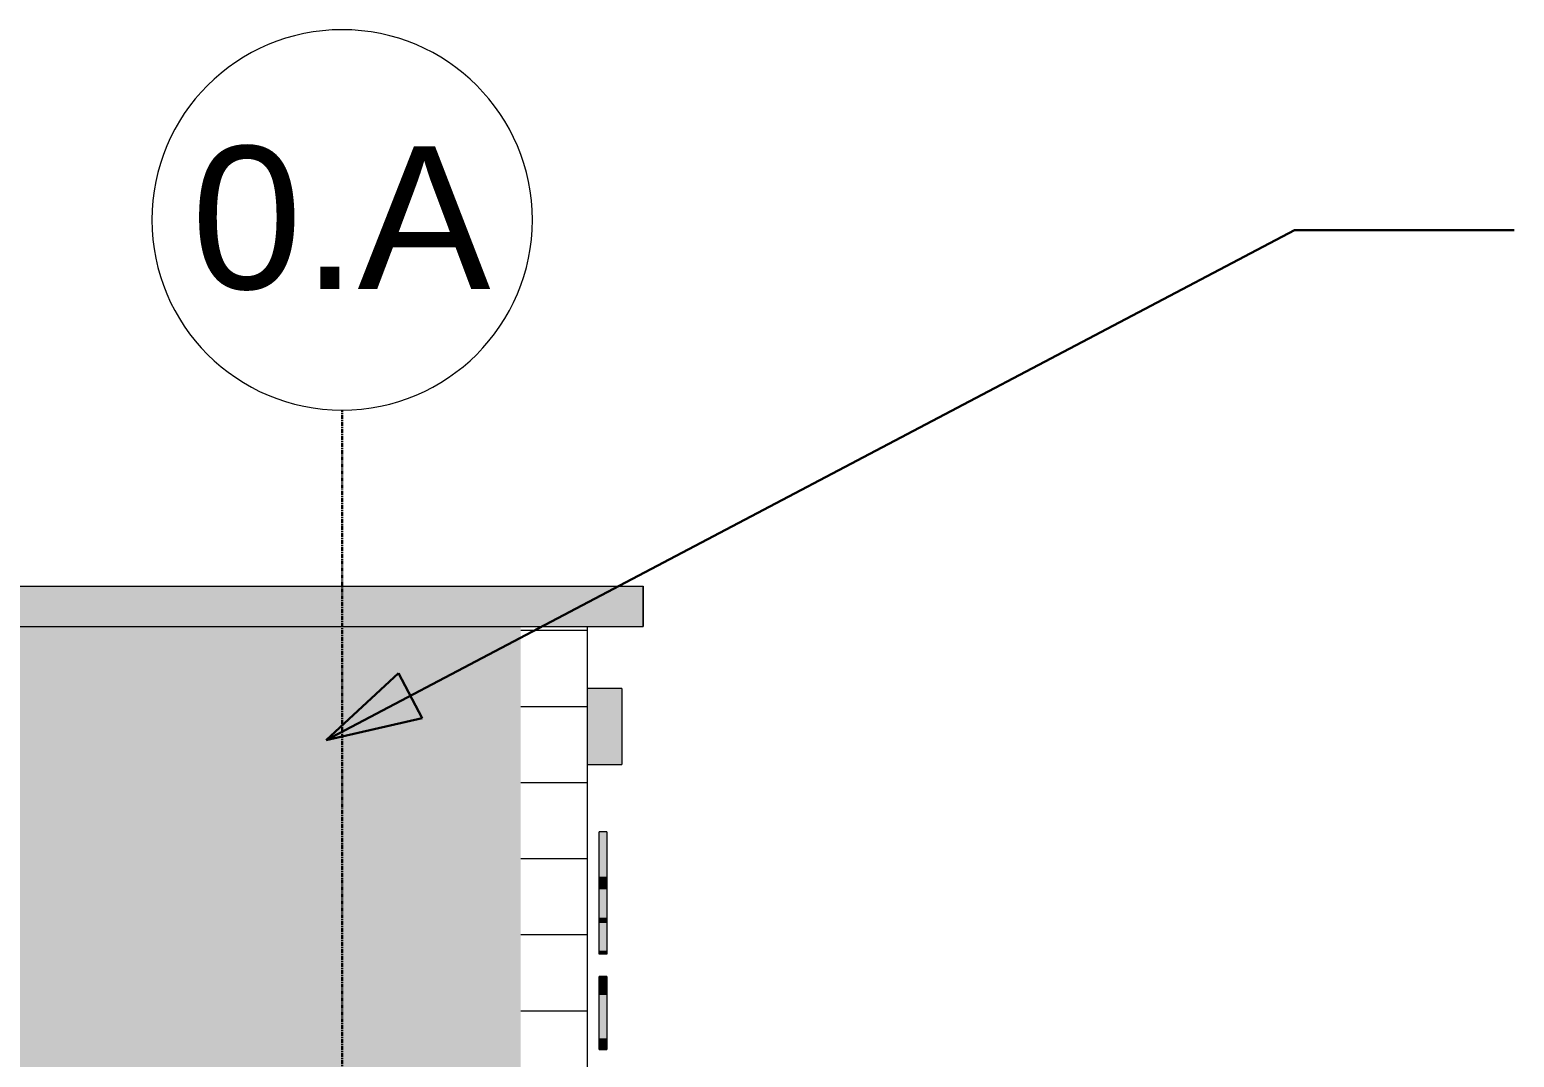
# Model space of a CAD drawing. Header units: inches. Extents: x -4168 to 4202, y -264 to 629.
# Drawn here: x 1103 to 1290.2, y 370.2 to 499.9 of the extents above; entities that cross this region are included whole.
import ezdxf

# ---------------------------------------------------------------- set-up
doc = ezdxf.new("R2010")
doc.units = ezdxf.units.IN
doc.header["$MEASUREMENT"] = 0
doc.linetypes.add('Grid Line 1_2__2_', pattern=[0.875, 0.5, -0.125, 0.125, -0.125])
for name, color, linetype, lineweight in [('0-3', 165, 'Continuous', 5), ('0-4', 250, 'Continuous', 5), ('A-GENM', 5, 'Continuous', 9), ('A-WALL-3', 113, 'Continuous', 9), ('A-WALL-PATT-3', 111, 'Continuous', 9), ('G-ANNO-TEXT', 231, 'Continuous', 30), ('S-GRID-1', 1, 'Grid Line 1_2__2_', 30), ('S-GRID-IDEN', 1, 'Continuous', 9), ('S-GRID-IDEN-1', 147, 'Continuous', 9)]:
    doc.layers.add(name, color=color, linetype=linetype, lineweight=lineweight)
doc.styles.add('Arial_1', font='arial.ttf', dxfattribs={"height": 18})
pattern_1 = [(0, (1181.35, 140.604), (-38.4, 76.8), [0.392, -38.007]), (0, (1181.35, 140.996), (-38.4, 76.8), [0.392, -38.007]), (0, (1181.35, 150.204), (-38.4, 76.8), [0.392, -38.007]), (0, (1181.35, 150.596), (-38.4, 76.8), [0.392, -38.007]), (0, (1181.35, 159.804), (-38.4, 76.8), [0.392, -38.007]), (0, (1181.35, 160.196), (-38.4, 76.8), [0.392, -38.007]), (0, (1181.35, 169.404), (-38.4, 76.8), [0.392, -38.007]), (0, (1181.35, 169.796), (-38.4, 76.8), [0.392, -38.007]), (0, (1181.35, 179.004), (-38.4, 76.8), [0.392, -38.007]), (0, (1181.35, 179.396), (-38.4, 76.8), [0.392, -38.007]), (0, (1181.35, 188.604), (-38.4, 76.8), [0.392, -38.007]), (0, (1181.35, 188.996), (-38.4, 76.8), [0.392, -38.007]), (0, (1181.35, 198.204), (-38.4, 76.8), [0.392, -38.007]), (0, (1181.35, 198.596), (-38.4, 76.8), [0.392, -38.007]), (0, (1181.35, 207.804), (-38.4, 76.8), [0.392, -38.007]), (0, (1181.35, 208.196), (-38.4, 76.8), [0.392, -38.007]), (0, (1216.25, 140.604), (-38.4, 76.8), [0.392, -38.007]), (0, (1216.25, 140.996), (-38.4, 76.8), [0.392, -38.007]), (0, (1216.25, 150.204), (-38.4, 76.8), [0.392, -38.007]), (0, (1216.25, 150.596), (-38.4, 76.8), [0.392, -38.007]), (0, (1216.25, 159.804), (-38.4, 76.8), [0.392, -38.007]), (0, (1216.25, 160.196), (-38.4, 76.8), [0.392, -38.007]), (0, (1216.25, 169.404), (-38.4, 76.8), [0.392, -38.007]), (0, (1216.25, 169.796), (-38.4, 76.8), [0.392, -38.007]), (0, (1216.25, 179.004), (-38.4, 76.8), [0.392, -38.007]), (0, (1216.25, 179.396), (-38.4, 76.8), [0.392, -38.007]), (0, (1216.25, 188.604), (-38.4, 76.8), [0.392, -38.007]), (0, (1216.25, 188.996), (-38.4, 76.8), [0.392, -38.007]), (0, (1216.25, 198.204), (-38.4, 76.8), [0.392, -38.007]), (0, (1216.25, 198.596), (-38.4, 76.8), [0.392, -38.007]), (0, (1216.25, 207.804), (-38.4, 76.8), [0.392, -38.007]), (0, (1216.25, 208.196), (-38.4, 76.8), [0.392, -38.007]), (90, (1179.607, 136), (-38.4, 2e-15), [76.8, 0, 0, 0]), (90, (1179.982, 136), (-38.4, 2e-15), [76.8, 0, 0, 0]), (90, (1181.348, 140.604), (-38.4, 2e-15), [0.392, -76.407]), (90, (1181.348, 150.204), (-38.4, 2e-15), [0.392, -76.407]), (90, (1181.348, 159.804), (-38.4, 2e-15), [0.392, -76.407]), (90, (1181.348, 169.404), (-38.4, 2e-15), [0.392, -76.407]), (90, (1181.348, 179.004), (-38.4, 2e-15), [0.392, -76.407]), (90, (1181.348, 188.604), (-38.4, 2e-15), [0.392, -76.407]), (90, (1181.348, 198.204), (-38.4, 2e-15), [0.392, -76.407]), (90, (1181.348, 207.804), (-38.4, 2e-15), [0.392, -76.407]), (90, (1181.74, 140.604), (-38.4, 2e-15), [0.392, -76.407]), (90, (1181.74, 150.204), (-38.4, 2e-15), [0.392, -76.407]), (90, (1181.74, 159.804), (-38.4, 2e-15), [0.392, -76.407]), (90, (1181.74, 169.404), (-38.4, 2e-15), [0.392, -76.407]), (90, (1181.74, 179.004), (-38.4, 2e-15), [0.392, -76.407]), (90, (1181.74, 188.604), (-38.4, 2e-15), [0.392, -76.407]), (90, (1181.74, 198.204), (-38.4, 2e-15), [0.392, -76.407]), (90, (1181.74, 207.804), (-38.4, 2e-15), [0.392, -76.407]), (90, (1216.248, 140.604), (-38.4, 2e-15), [0.392, -76.407]), (90, (1216.248, 150.204), (-38.4, 2e-15), [0.392, -76.407]), (90, (1216.248, 159.804), (-38.4, 2e-15), [0.392, -76.407]), (90, (1216.248, 169.404), (-38.4, 2e-15), [0.392, -76.407]), (90, (1216.248, 179.004), (-38.4, 2e-15), [0.392, -76.407]), (90, (1216.248, 188.604), (-38.4, 2e-15), [0.392, -76.407]), (90, (1216.248, 198.204), (-38.4, 2e-15), [0.392, -76.407]), (90, (1216.248, 207.804), (-38.4, 2e-15), [0.392, -76.407]), (90, (1216.64, 140.604), (-38.4, 2e-15), [0.392, -76.407]), (90, (1216.64, 150.204), (-38.4, 2e-15), [0.392, -76.407]), (90, (1216.64, 159.804), (-38.4, 2e-15), [0.392, -76.407]), (90, (1216.64, 169.404), (-38.4, 2e-15), [0.392, -76.407]), (90, (1216.64, 179.004), (-38.4, 2e-15), [0.392, -76.407]), (90, (1216.64, 188.604), (-38.4, 2e-15), [0.392, -76.407]), (90, (1216.64, 198.204), (-38.4, 2e-15), [0.392, -76.407]), (90, (1216.64, 207.804), (-38.4, 2e-15), [0.392, -76.407]), (180, (1218.01, 136), (-38.4, 76.8), [38.025, -0.375]), (180, (1218.01, 145.6), (-38.4, 76.8), [38.025, -0.375]), (180, (1218.01, 155.2), (-38.4, 76.8), [38.025, -0.375]), (180, (1218.01, 164.8), (-38.4, 76.8), [38.025, -0.375]), (180, (1218.01, 174.4), (-38.4, 76.8), [38.025, -0.375]), (180, (1218.01, 184), (-38.4, 76.8), [38.025, -0.375]), (180, (1218.01, 193.6), (-38.4, 76.8), [38.025, -0.375]), (180, (1218.01, 203.2), (-38.4, 76.8), [38.025, -0.375])]

# ---------------------------------------------------------------- blocks, each defined once
blk = doc.blocks.new('Grid - Grid Head - Circle-1738874-BUILDING ELEVATION - SOUTH')
at = {"layer": 'S-GRID-IDEN-1'}
for start, end in [(0, 180), (180, 360)]:
    blk.add_arc((11847.19, 475.86), 24, start, end, dxfattribs=at)
blk = doc.blocks.new('CTR - 1st Phase - Structure_rvt-2-BUILDING ELEVATION - SOUTH')
at = {"layer": 'S-GRID-1'}
blk.add_line((12087.19, -203.76), (12087.19, 451.86), dxfattribs=at)
at = {"layer": '0-3'}
blk.add_blockref('Grid - Grid Head - Circle-1738874-BUILDING ELEVATION - SOUTH', (240, 0), dxfattribs=at)
at = {"layer": 'S-GRID-IDEN', "insert": (12068.17, 485.15), "char_height": 18, "width": 45.753, "attachment_point": 1, "style": 'Arial_1'}
blk.add_mtext('0.A', dxfattribs=at)
blk = doc.blocks.new('Basic Wall _ EXT - FIBER CEMENT - SMALL - ___-2145929-BUILDING ELEVATION - SOUTH')
at = {"layer": 'A-WALL-3'}
blk.add_line((12125.15, 424.54), (12125.15, 429.66), dxfattribs=at)
blk = doc.blocks.new('Basic Wall _ EXT - FIBER CEMENT - SMALL - ___-2145930-BUILDING ELEVATION - SOUTH')
at = {"layer": 'A-WALL-3'}
blk.add_hatch(color=256, dxfattribs=at).paths.add_polyline_path([(12122.34, 424.54), (12125.15, 424.54), (12125.15, 429.66), (11240.83, 429.66), (11240.83, 424.54), (12112.48, 424.54)], flags=0)
for p, q in [((11240.83, 429.66), (12125.15, 429.66)), ((12125.15, 429.66), (12125.15, 424.54)), ((11240.83, 424.54), (12125.15, 424.54))]:
    blk.add_line(p, q, dxfattribs=at)
blk = doc.blocks.new('Family1 - SCUPPER - east_west-2920095-BUILDING ELEVATION - SOUTH')
at = {"layer": 'A-GENM'}
blk.add_hatch(color=256, dxfattribs=at).paths.add_polyline_path([(12122.46, 407.13), (12122.46, 416.73), (12118.09, 416.73), (12118.09, 407.13), (12122.34, 407.13)], flags=0)
for p, q in [((12122.46, 416.73), (12118.09, 416.73)), ((12122.46, 416.73), (12122.46, 407.13)), ((12118.09, 407.13), (12122.46, 407.13))]:
    blk.add_line(p, q, dxfattribs=at)
blk = doc.blocks.new('Logo Signage1 - Logo Signage-2985348-BUILDING ELEVATION - SOUTH')
at = {"layer": 'A-WALL-3'}
h = blk.add_hatch(color=256, dxfattribs=at)
h.paths.add_polyline_path([(12119.87, 383.61), (12120.59, 383.65), (12120.59, 387.22), (12119.59, 387.22), (12119.63, 383.61)], flags=0)
h.paths.add_polyline_path([(12119.65, 392.87), (12120.59, 392.87), (12120.59, 398.65), (12119.59, 398.64), (12119.59, 392.87)], flags=0)
for points in [[(12120.59, 391.47), (12120.59, 392.87), (12119.59, 392.87), (12119.59, 391.47)], [(12119.59, 387.81), (12120.59, 387.81), (12120.59, 391.47), (12119.59, 391.47), (12119.59, 388.15)], [(12120.59, 387.41), (12120.59, 387.81), (12119.59, 387.81), (12119.59, 387.41), (12119.81, 387.41)], [(12120.33, 387.22), (12120.59, 387.23), (12120.59, 387.41), (12119.59, 387.41), (12119.59, 387.22), (12119.74, 387.22)], [(12120.59, 383.35), (12120.59, 383.61), (12119.59, 383.61), (12119.59, 383.35)], [(12120.59, 383.23), (12120.59, 383.35), (12119.59, 383.35), (12119.59, 383.23)], [(12119.59, 378.11), (12120.59, 378.11), (12120.59, 380.39), (12119.59, 380.39), (12119.59, 378.35)], [(12119.59, 372.53), (12120.59, 372.53), (12120.59, 378.11), (12119.59, 378.11), (12119.59, 374.21)], [(12119.59, 371.17), (12120.59, 371.17), (12120.59, 372.53), (12119.59, 372.53), (12119.59, 371.25)]]:
    blk.add_hatch(color=256, dxfattribs=at).paths.add_polyline_path(points, flags=0)
for p, q in [((12120.59, 398.65), (12119.59, 398.65)), ((12119.59, 391.47), (12119.59, 392.87)), ((12120.59, 392.87), (12119.59, 392.87)), ((12119.59, 387.81), (12119.59, 391.47)), ((12120.59, 391.47), (12119.59, 391.47)), ((12120.59, 392.87), (12120.59, 391.47)), ((12120.59, 391.47), (12120.59, 387.81)), ((12119.59, 387.41), (12119.59, 387.81)), ((12120.59, 387.81), (12120.59, 387.41)), ((12119.59, 387.22), (12119.59, 387.41)), ((12120.59, 387.41), (12119.59, 387.41)), ((12120.59, 387.22), (12119.59, 387.22)), ((12120.59, 387.41), (12120.59, 387.22)), ((12119.59, 383.61), (12120.59, 383.61)), ((12119.59, 383.35), (12120.59, 383.35)), ((12119.59, 383.23), (12119.59, 383.35)), ((12120.59, 383.23), (12119.59, 383.23)), ((12120.59, 383.35), (12120.59, 383.23)), ((12120.59, 380.41), (12119.59, 380.41)), ((12120.59, 378.12), (12119.59, 378.12)), ((12119.59, 372.53), (12120.59, 372.53)), ((12119.59, 371.17), (12120.59, 371.17))]:
    blk.add_line(p, q, dxfattribs=at)
for points, knots in [([(12119.59, 392.87), (12119.59, 394.81), (12119.59, 397.8), (12119.59, 398.66), (12119.59, 398.65)], [-1.02054, -1.02054, -1.02054, -1.02054, -0.6920047, -0.4746925, -0.4746925, -0.4746925, -0.4746925]), ([(12120.59, 398.65), (12120.59, 398.66), (12120.59, 397.8), (12120.59, 394.81), (12120.59, 392.87)], [0.4746925, 0.4746925, 0.4746925, 0.4746925, 0.6920047, 1.02054, 1.02054, 1.02054, 1.02054]), ([(12119.59, 383.61), (12119.59, 383.6), (12119.59, 384.23), (12119.59, 386.1), (12119.59, 387.22)], [-1.7800969, -1.7800969, -1.7800969, -1.7800969, -1.5651556, -1.3467933, -1.3467933, -1.3467933, -1.3467933]), ([(12120.59, 387.22), (12120.59, 386.1), (12120.59, 384.23), (12120.59, 383.6), (12120.59, 383.61)], [1.3467933, 1.3467933, 1.3467933, 1.3467933, 1.5651556, 1.7800969, 1.7800969, 1.7800969, 1.7800969])]:
    blk.add_open_spline(points, degree=3, knots=knots, dxfattribs=at)
for points in [[(12119.59, 383.35), (12119.59, 383.35), (12119.59, 383.43), (12119.59, 383.6)], [(12120.59, 383.6), (12120.59, 383.43), (12120.59, 383.35), (12120.59, 383.35)], [(12119.59, 378.14), (12119.59, 380.01), (12119.59, 380.54), (12119.59, 380.38)], [(12120.59, 380.38), (12120.59, 380.54), (12120.59, 380.01), (12120.59, 378.14)], [(12119.59, 372.53), (12119.59, 376.88), (12119.59, 378.2), (12119.59, 378.11)], [(12120.59, 378.11), (12120.59, 378.2), (12120.59, 376.88), (12120.59, 372.53)], [(12119.59, 371.17), (12119.59, 371.15), (12119.59, 371.76), (12119.59, 372.53)], [(12120.59, 372.53), (12120.59, 371.76), (12120.59, 371.15), (12120.59, 371.17)]]:
    blk.add_open_spline(points, degree=3, dxfattribs=at)

msp = doc.modelspace()

# ---------------------------------------------------------------- hatches: boundary and pattern name
at = {"layer": 'A-WALL-PATT-3'}
h = msp.add_hatch(dxfattribs=at)
h.set_pattern_fill('FP_79', color=256, style=0, pattern_type=2)
h.set_pattern_definition(pattern_1)
h.paths.add_polyline_path([(311.4694, 349.5), (1164.9194, 349.5), (1164.9194, 424.5388), (311.4694, 424.5388), (311.4694, 359.4689)], flags=0)
h = msp.add_hatch(dxfattribs=at)
h.set_pattern_fill('FP_79', color=256, style=0, pattern_type=2)
h.set_pattern_definition(pattern_1)
h.paths.add_polyline_path([(1164.9194, 349.5), (1173.2944, 349.5), (1173.2944, 424.5388), (1164.9194, 424.5388), (1164.9194, 351.4375)], flags=0)
at = {"layer": 'G-ANNO-TEXT'}
msp.add_hatch(color=256, dxfattribs=at).paths.add_polyline_path([(1140.3921, 410.2345), (1152.5072, 412.9848), (1149.5089, 418.6739)], flags=0)

# ---------------------------------------------------------------- linework, layer by layer
at = {"layer": 'A-WALL-3'}
msp.add_line((1173.2944, 424.5388), (1173.2944, 348.8167), dxfattribs=at)
at = {"layer": 'G-ANNO-TEXT'}
for p, q in [((1140.3921, 410.2345), (1262.4961, 474.5861)), ((1262.4961, 474.5861), (1290.2261, 474.5861)), ((1149.5089, 418.6739), (1140.3921, 410.2345)), ((1152.5072, 412.9848), (1149.5089, 418.6739)), ((1140.3921, 410.2345), (1152.5072, 412.9848))]:
    msp.add_line(p, q, dxfattribs=at)

# ---------------------------------------------------------------- block references
at = {"layer": '0-4'}
msp.add_blockref('CTR - 1st Phase - Structure_rvt-2-BUILDING ELEVATION - SOUTH', (-10944.795, 0), dxfattribs=at)
at = {"layer": 'A-GENM'}
msp.add_blockref('Family1 - SCUPPER - east_west-2920095-BUILDING ELEVATION - SOUTH', (-10944.795, 0), dxfattribs=at)
at = {"layer": 'A-WALL-3'}
for name in ['Basic Wall _ EXT - FIBER CEMENT - SMALL - ___-2145930-BUILDING ELEVATION - SOUTH', 'Basic Wall _ EXT - FIBER CEMENT - SMALL - ___-2145929-BUILDING ELEVATION - SOUTH', 'Logo Signage1 - Logo Signage-2985348-BUILDING ELEVATION - SOUTH']:
    msp.add_blockref(name, (-10944.795, 0), dxfattribs=at)

doc.saveas('drawing.dxf')
